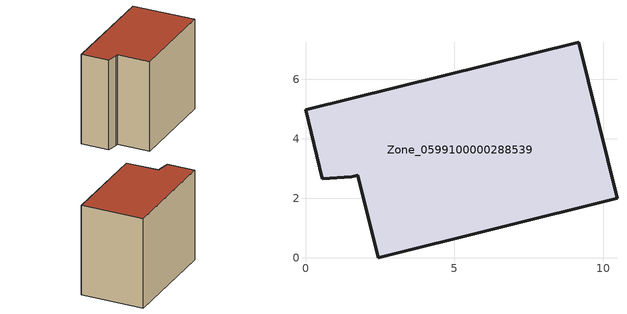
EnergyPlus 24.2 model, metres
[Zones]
Zone_0599100000288539
 floor ground (C_G): 1.76,2.77 1.56,2.72 0.57,2.66 0,4.97 9.18,7.25 10.47,2.01 2.44,0 z0
 wall outside (C_F): 2.44,0 10.47,2.01 9.18,7.25 0,4.97 0.57,2.66 1.56,2.72 1.76,2.77 2.44,0 z0:7.9
 roof outside (C_R): 1.56,2.72 1.76,2.77 2.44,0 10.47,2.01 9.18,7.25 0,4.97 0.57,2.66 z7.9
[BUILDING]
Pand.0599100000288539: North Axis=0; Terrain=City; Loads Convergence Tolerance Value=0.04; Temperature Convergence Tolerance Value=0.4; Solar Distribution=FullExterior; Maximum Number of Warmup Days=25; Minimum Number of Warmup Days=1
[Site:Location]
Rotterdam.The.Hague.AP_ZH_NLD Design_Conditions: Latitude=51.96; Longitude=4.45; Time Zone=1; Elevation=-4.5
[SITE:GROUNDTEMPERATURE:BUILDINGSURFACE]
18, 18, 18, 18, 18, 18, 18, 18, 18, 18, 18, 18
[MATERIAL] Thermal Absorptance=0.9; Solar Absorptance=0.7; Visible Absorptance=0.7
Name | Roughness | Thickness | Conductivity | Density | Specific Heat
G.TI.1975-1991 | MediumSmooth | 0.15 | 0.288461 | 540 | 1210
F.TI.1975-1991 | Rough | 0.3 | 0.230769 | 1920 | 840
R.TI.1975-1991 | MediumRough | 0.2 | 0.153846 | 1500 | 1000
[CONSTRUCTION]
C_G: G.TI.1975-1991
C_F: F.TI.1975-1991
C_R: R.TI.1975-1991
[ZONE]
Zone_0599100000288539: Type=1; Multiplier=1; Ceiling Height=Autocalculate; Volume=Autocalculate; Floor Area=autocalculate; Part of Total Floor Area=Yes
[ZONEINFILTRATION:DESIGNFLOWRATE]
Infil_Zone_0599100000288539: Zone or ZoneList or Space or SpaceList=Zone_0599100000288539; Schedule=AlwaysOn; Design Flow Rate Calculation Method=Flow/Area; Flow Rate per Floor Area=0.003; Constant Term Coefficient=1; Temperature Term Coefficient=0; Velocity Term Coefficient=0; Velocity Squared Term Coefficient=0
[HVACTEMPLATE:ZONE:IDEALLOADSAIRSYSTEM]
Zone_0599100000288539: Maximum Heating Supply Air Temperature=50; Minimum Cooling Supply Air Temperature=13; Maximum Heating Supply Air Humidity Ratio=0.0156; Minimum Cooling Supply Air Humidity Ratio=0.0077; Heating Limit=NoLimit; Cooling Limit=NoLimit; Dehumidification Control Type=ConstantSensibleHeatRatio; Cooling Sensible Heat Ratio=0.7; Dehumidification Setpoint=60; Humidification Control Type=None; Humidification Setpoint=30; Outdoor Air Method=None; Outdoor Air Flow Rate per Person=0.00944; Outdoor Air Flow Rate per Zone Floor Area=0; Outdoor Air Flow Rate per Zone=0; Demand Controlled Ventilation Type=None; Outdoor Air Economizer Type=NoEconomizer; Heat Recovery Type=None; Sensible Heat Recovery Effectiveness=0.7; Latent Heat Recovery Effectiveness=0.65
[ZONECONTROL:THERMOSTAT]
ThermostatControl_Zone_0599100000288539: Zone or ZoneList=Zone_0599100000288539; Control Type Schedule=DualSetpointControlType; Control 1=Thermostat_Zone_0599100000288539; Temperature Difference Between Cutout And Setpoint=0
[THERMOSTATSETPOINT:DUALSETPOINT]
Thermostat_Zone_0599100000288539: Heating Setpoint Temperature Schedule=HeatingSetpoint_Zone_0599100000288539; Cooling Setpoint Temperature Schedule=CoolingSetpoint_Zone_0599100000288539
[SCHEDULE:COMPACT]
HeatingSetpoint_Zone_0599100000288539: Through: 12/31, For: AllDays, Until: 24:00, 21
CoolingSetpoint_Zone_0599100000288539: Through: 12/31, For: AllDays, Until: 24:00, 24
DualSetpointControlType: Through: 12/31, For: AllDays, Until: 24:00, 4
AlwaysOn: Through: 12/31, For: AllDays, Until: 24:00, 1
